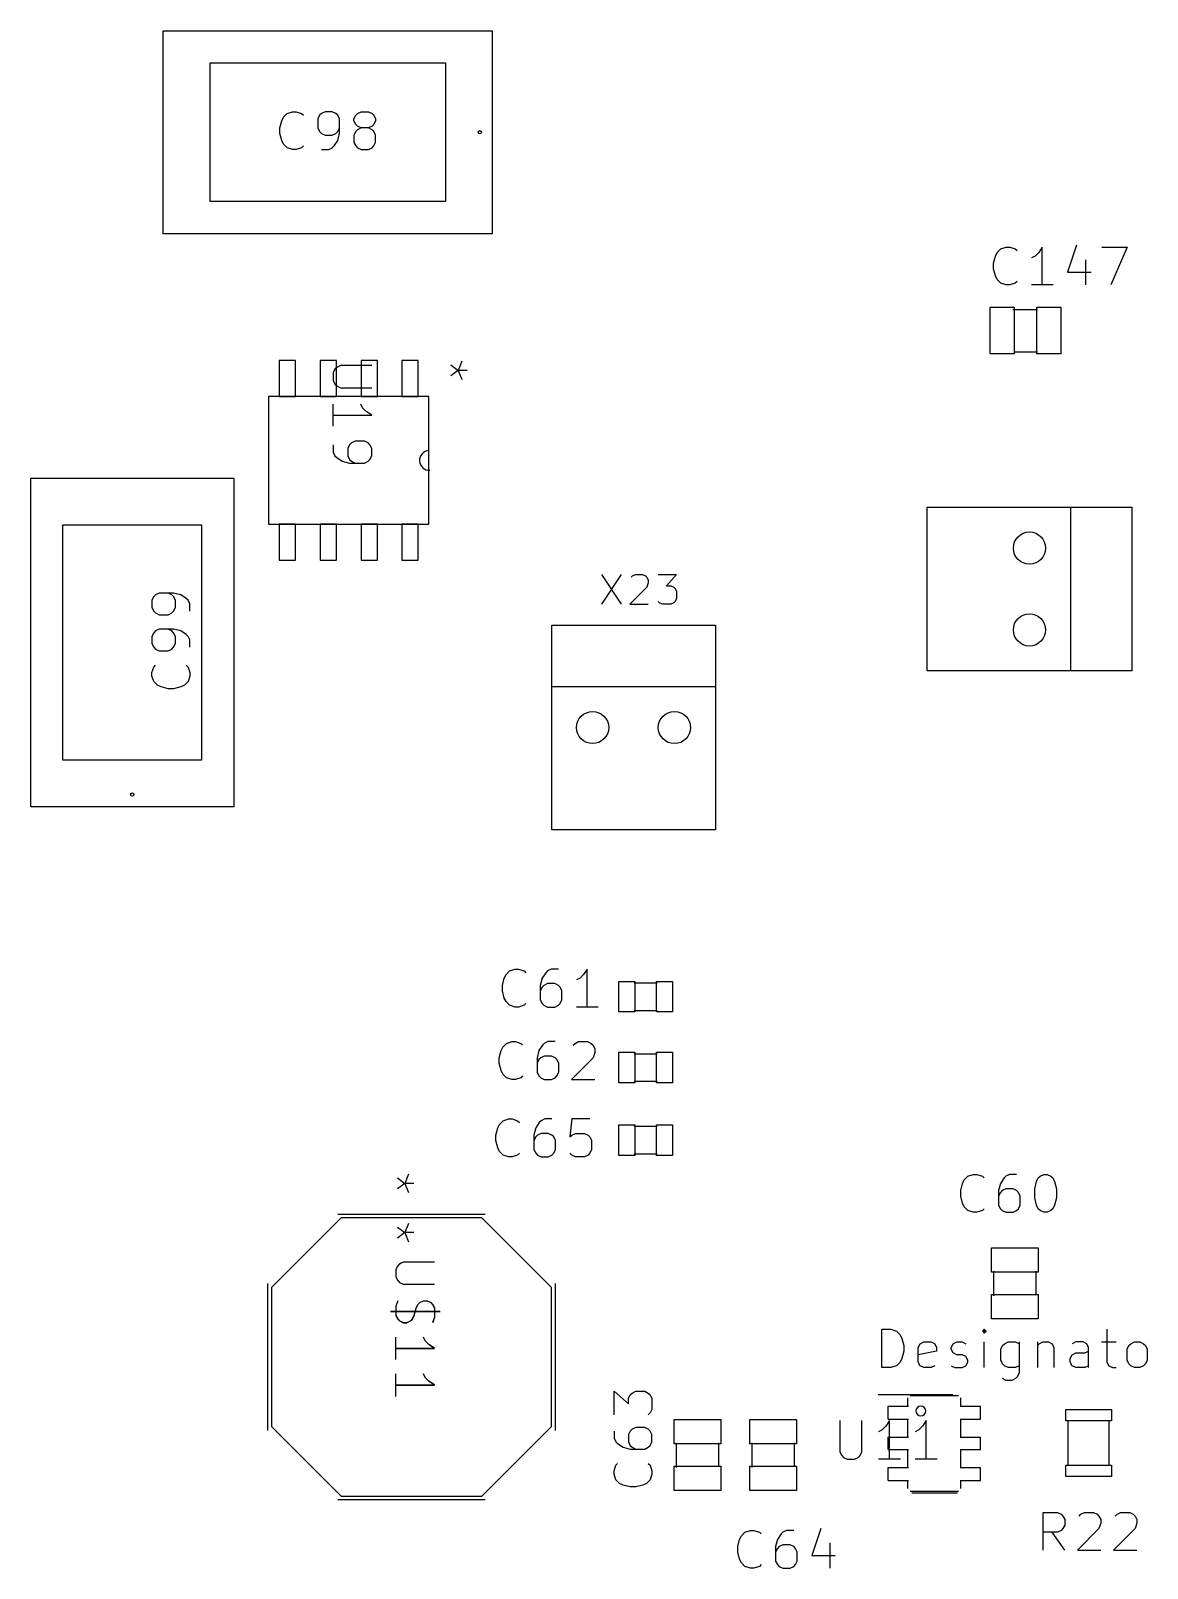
# Model space of a CAD drawing. Header units: millimetres. Extents: x 0 to 280, y 0 to 300.
# Drawn here: x 80.13 to 114.79, y 106.58 to 154.31 of the extents above; entities that cross this region are included whole.
import ezdxf

# ---------------------------------------------------------------- set-up
doc = ezdxf.new("R2010")
doc.units = ezdxf.units.MM
for name, color, linetype, true_color in [('Edge.Cuts', 254, 'CONTINUOUS', 0xd0d2cd), ('F.Fab', 9, 'CONTINUOUS', 0xafafaf), ('F.Silkscreen', 41, 'CONTINUOUS', 0xf2eda1)]:
    doc.layers.add(name, color=color, linetype=linetype, true_color=true_color)

msp = doc.modelspace()

# ---------------------------------------------------------------- linework, layer by layer
at = {"layer": 'Edge.Cuts'}
for centre in [(111.13, 138.25), (111.13, 135.71), (97.57, 132.68), (100.11, 132.68)]:
    msp.add_circle(centre, 0.5, dxfattribs=at)
at = {"layer": 'F.Fab', "linetype": 'CONTINUOUS'}
for p, q in [((84.245, 154.31), (94.455, 154.31)), ((84.245, 148.01), (84.245, 154.31)), ((94.455, 154.31), (94.455, 148.01)), ((85.7, 153.31), (93, 153.31)), ((85.7, 149.01), (85.7, 153.31)), ((93, 153.31), (93, 149.01)), ((93, 149.01), (85.7, 149.01)), ((94.455, 148.01), (84.245, 148.01)), ((109.9078, 144.2761), (109.9078, 145.7262)), ((109.9078, 145.7262), (110.6579, 145.7262)), ((110.619, 145.66), (111.381, 145.66)), ((110.6579, 145.7262), (110.6579, 144.2761)), ((111.3556, 144.2761), (111.3556, 145.7262)), ((111.3556, 145.7262), (112.1057, 145.7262)), ((112.1057, 145.7262), (112.1057, 144.2761)), ((110.6579, 144.2761), (109.9078, 144.2761)), ((110.644, 144.34), (111.381, 144.34)), ((112.1057, 144.2761), (111.3556, 144.2761)), ((87.841, 144.0688), (87.841, 142.9512)), ((88.349, 144.0688), (87.841, 144.0688)), ((88.349, 142.9512), (88.349, 144.0688)), ((89.111, 144.0688), (89.111, 142.9512)), ((89.619, 144.0688), (89.111, 144.0688)), ((89.572448, 143.800019), (89.515382, 143.685889)), ((89.515382, 143.685889), (89.515382, 143.457627)), ((89.629513, 143.857085), (89.572448, 143.800019)), ((89.619, 142.9512), (89.619, 144.0688)), ((89.743644, 143.91415), (89.629513, 143.857085)), ((90.713754, 143.91415), (89.743644, 143.91415)), ((90.381, 144.0688), (90.381, 142.9512)), ((90.889, 144.0688), (90.381, 144.0688)), ((90.889, 142.9512), (90.889, 144.0688)), ((91.651, 144.0688), (91.651, 142.9512)), ((92.159, 144.0688), (91.651, 144.0688)), ((92.159, 142.9512), (92.159, 144.0688)), ((93.169032, 143.93763), (93.396423, 143.767088)), ((93.396423, 143.767088), (93.169032, 143.596545)), ((93.510118, 144.051326), (93.396423, 143.767088)), ((93.680661, 143.767088), (93.396423, 143.767088)), ((93.396423, 143.767088), (93.510118, 143.482849)), ((89.515382, 143.457627), (89.572448, 143.343497)), ((89.572448, 143.343497), (89.629513, 143.286431)), ((89.629513, 143.286431), (89.743644, 143.229366)), ((89.743644, 143.229366), (90.713754, 143.229366)), ((87.5108, 142.9512), (87.5108, 138.9888)), ((92.4892, 142.9512), (87.5108, 142.9512)), ((87.841, 142.9512), (88.349, 142.9512)), ((89.111, 142.9512), (89.619, 142.9512)), ((89.515382, 142.030994), (89.515382, 142.715778)), ((90.428428, 142.601648), (90.371362, 142.715778)), ((90.381, 142.9512), (90.889, 142.9512)), ((91.651, 142.9512), (92.159, 142.9512)), ((92.4892, 141.2748), (92.4892, 142.9512)), ((89.515382, 142.373386), (90.713754, 142.373386)), ((90.542558, 142.487517), (90.428428, 142.601648)), ((90.713754, 142.373386), (90.542558, 142.487517)), ((89.515382, 141.460341), (89.515382, 141.232079)), ((90.02897, 141.460341), (89.971905, 141.34621)), ((89.971905, 141.34621), (89.971905, 141.117949)), ((90.086036, 141.517406), (90.02897, 141.460341)), ((90.200166, 141.574471), (90.086036, 141.517406)), ((90.485493, 141.574471), (90.200166, 141.574471)), ((90.599624, 141.517406), (90.485493, 141.574471)), ((90.656689, 141.460341), (90.599624, 141.517406)), ((90.713754, 141.34621), (90.656689, 141.460341)), ((90.713754, 141.117949), (90.713754, 141.34621)), ((92.4892, 138.9888), (92.4892, 141.2748)), ((89.515382, 141.232079), (89.572448, 141.117949)), ((89.572448, 141.117949), (89.629513, 141.060883)), ((89.629513, 141.060883), (89.800709, 140.946753)), ((89.800709, 140.946753), (90.02897, 140.889687)), ((89.971905, 141.117949), (90.02897, 141.003818)), ((90.02897, 141.003818), (90.086036, 140.946753)), ((90.02897, 140.889687), (90.485493, 140.889687)), ((90.086036, 140.946753), (90.200166, 140.889687)), ((90.485493, 140.889687), (90.599624, 140.946753)), ((90.599624, 140.946753), (90.656689, 141.003818)), ((90.656689, 141.003818), (90.713754, 141.117949)), ((80.13, 140.425), (86.43, 140.425)), ((80.13, 130.215), (80.13, 140.425)), ((86.43, 140.425), (86.43, 130.215)), ((81.13, 138.97), (85.43, 138.97)), ((81.13, 131.67), (81.13, 138.97)), ((85.43, 138.97), (85.43, 131.67)), ((87.5108, 138.9888), (92.4892, 138.9888)), ((87.841, 138.9888), (87.841, 137.8712)), ((88.349, 138.9888), (87.841, 138.9888)), ((88.349, 137.8712), (88.349, 138.9888)), ((89.111, 138.9888), (89.111, 137.8712)), ((89.619, 138.9888), (89.111, 138.9888)), ((89.619, 137.8712), (89.619, 138.9888)), ((90.381, 138.9888), (90.381, 137.8712)), ((90.889, 138.9888), (90.381, 138.9888)), ((90.889, 137.8712), (90.889, 138.9888)), ((91.651, 138.9888), (91.651, 137.8712)), ((92.159, 138.9888), (91.651, 138.9888)), ((92.159, 137.8712), (92.159, 138.9888)), ((87.841, 137.8712), (88.349, 137.8712)), ((89.111, 137.8712), (89.619, 137.8712)), ((90.381, 137.8712), (90.889, 137.8712)), ((91.651, 137.8712), (92.159, 137.8712)), ((85.43, 131.67), (81.13, 131.67)), ((86.43, 130.215), (80.13, 130.215)), ((98.3818, 123.8501), (98.3818, 124.8001)), ((98.3818, 124.8001), (98.8819, 124.8001)), ((98.864, 124.752), (99.576, 124.752)), ((98.8819, 124.8001), (98.8819, 123.8501)), ((99.5502, 123.8501), (99.5502, 124.8001)), ((99.5502, 124.8001), (100.0503, 124.8001)), ((100.0503, 124.8001), (100.0503, 123.8501)), ((98.8819, 123.8501), (98.3818, 123.8501)), ((98.864, 123.901), (99.576, 123.901)), ((100.0503, 123.8501), (99.5502, 123.8501)), ((98.3818, 121.6501), (98.3818, 122.6001)), ((98.3818, 122.6001), (98.8819, 122.6001)), ((98.864, 122.552), (99.576, 122.552)), ((98.8819, 122.6001), (98.8819, 121.6501)), ((99.5502, 121.6501), (99.5502, 122.6001)), ((99.5502, 122.6001), (100.0503, 122.6001)), ((100.0503, 122.6001), (100.0503, 121.6501)), ((98.8819, 121.6501), (98.3818, 121.6501)), ((98.864, 121.701), (99.576, 121.701)), ((100.0503, 121.6501), (99.5502, 121.6501)), ((98.3818, 119.4001), (98.3818, 120.3501)), ((98.3818, 120.3501), (98.8819, 120.3501)), ((98.864, 120.302), (99.576, 120.302)), ((98.8819, 120.3501), (98.8819, 119.4001)), ((99.5502, 119.4001), (99.5502, 120.3501)), ((99.5502, 120.3501), (100.0503, 120.3501)), ((100.0503, 120.3501), (100.0503, 119.4001)), ((98.8819, 119.4001), (98.3818, 119.4001)), ((98.864, 119.451), (99.576, 119.451)), ((100.0503, 119.4001), (99.5502, 119.4001)), ((89.7656, 117.458), (87.6066, 115.299)), ((94.1344, 117.458), (89.7656, 117.458)), ((96.2934, 115.299), (94.1344, 117.458)), ((91.512232, 117.17443), (91.739623, 117.003888)), ((91.512232, 117.17443), (91.739623, 117.003888)), ((91.739623, 117.003888), (91.512232, 116.833345)), ((91.739623, 117.003888), (91.512232, 116.833345)), ((91.853318, 117.288126), (91.739623, 117.003888)), ((91.853318, 117.288126), (91.739623, 117.003888)), ((92.023861, 117.003888), (91.739623, 117.003888)), ((91.739623, 117.003888), (91.853318, 116.719649)), ((92.023861, 117.003888), (91.739623, 117.003888)), ((91.739623, 117.003888), (91.853318, 116.719649)), ((109.9538, 115.7756), (109.9538, 116.5257)), ((109.9538, 116.5257), (111.4039, 116.5257)), ((111.4039, 116.5257), (111.4039, 115.7756)), ((91.578756, 116.025383), (91.521909, 115.968535)), ((91.579513, 116.027085), (91.522448, 115.970019)), ((91.692451, 116.08223), (91.578756, 116.025383)), ((91.693644, 116.08415), (91.579513, 116.027085)), ((92.658861, 116.08223), (91.692451, 116.08223)), ((92.663754, 116.08415), (91.693644, 116.08415)), ((91.521909, 115.968535), (91.465061, 115.85484)), ((91.465061, 115.85484), (91.465061, 115.627449)), ((91.465061, 115.627449), (91.521909, 115.513754)), ((91.522448, 115.970019), (91.465382, 115.855889)), ((91.465382, 115.855889), (91.465382, 115.627627)), ((91.465382, 115.627627), (91.522448, 115.513497)), ((91.521909, 115.513754), (91.578756, 115.456907)), ((91.522448, 115.513497), (91.579513, 115.456431)), ((111.4039, 115.7756), (109.9538, 115.7756)), ((110.02, 115.039), (110.02, 115.801)), ((111.34, 115.064), (111.34, 115.801)), ((87.6066, 115.299), (87.6066, 110.981)), ((91.578756, 115.456907), (91.692451, 115.400059)), ((91.579513, 115.456431), (91.693644, 115.399366)), ((91.692451, 115.400059), (92.658861, 115.400059)), ((91.693644, 115.399366), (92.663754, 115.399366)), ((96.2934, 110.981), (96.2934, 115.299)), ((109.9538, 114.3278), (109.9538, 115.0779)), ((109.9538, 115.0779), (111.4039, 115.0779)), ((111.4039, 115.0779), (111.4039, 114.3278)), ((92.829404, 114.547344), (91.294518, 114.547344)), ((91.521909, 114.88843), (91.465061, 114.717887)), ((91.465061, 114.717887), (91.465061, 114.433649)), ((91.522448, 114.885778), (91.465382, 114.714582)), ((91.465382, 114.714582), (91.465382, 114.429256)), ((92.033537, 114.433649), (92.090385, 114.66104)), ((92.036036, 114.429256), (92.093101, 114.657517)), ((92.090385, 114.66104), (92.147232, 114.774735)), ((92.093101, 114.657517), (92.150166, 114.771648)), ((92.147232, 114.774735), (92.20408, 114.831582)), ((92.150166, 114.771648), (92.207232, 114.828713)), ((92.20408, 114.831582), (92.317775, 114.88843)), ((92.207232, 114.828713), (92.321362, 114.885778)), ((92.317775, 114.88843), (92.43147, 114.88843)), ((92.321362, 114.885778), (92.435493, 114.885778)), ((92.43147, 114.88843), (92.545166, 114.831582)), ((92.435493, 114.885778), (92.549624, 114.828713)), ((92.545166, 114.831582), (92.602013, 114.774735)), ((92.549624, 114.828713), (92.606689, 114.771648)), ((92.602013, 114.774735), (92.658861, 114.66104)), ((92.606689, 114.771648), (92.663754, 114.657517)), ((92.658861, 114.66104), (92.658861, 114.376801)), ((92.663754, 114.657517), (92.663754, 114.37219)), ((92.83495, 114.543386), (91.294186, 114.543386)), ((91.465061, 114.433649), (91.521909, 114.319954)), ((91.465382, 114.429256), (91.522448, 114.315125)), ((91.521909, 114.319954), (91.578756, 114.263106)), ((91.522448, 114.315125), (91.579513, 114.25806)), ((91.578756, 114.263106), (91.692451, 114.206259)), ((91.579513, 114.25806), (91.693644, 114.200994)), ((91.692451, 114.206259), (91.806147, 114.206259)), ((91.693644, 114.200994), (91.807774, 114.200994)), ((91.806147, 114.206259), (91.919842, 114.263106)), ((91.807774, 114.200994), (91.921905, 114.25806)), ((91.919842, 114.263106), (91.976689, 114.319954)), ((91.921905, 114.25806), (91.97897, 114.315125)), ((91.976689, 114.319954), (92.033537, 114.433649)), ((91.97897, 114.315125), (92.036036, 114.429256)), ((92.658861, 114.376801), (92.602013, 114.206259)), ((92.663754, 114.37219), (92.606689, 114.200994)), ((111.4039, 114.3278), (109.9538, 114.3278)), ((91.465061, 113.069307), (91.465061, 113.751478)), ((91.465382, 113.059687), (91.465382, 113.744471)), ((92.374623, 113.637783), (92.317775, 113.751478)), ((92.378428, 113.630341), (92.321362, 113.744471)), ((92.488318, 113.524088), (92.374623, 113.637783)), ((92.492558, 113.51621), (92.378428, 113.630341)), ((91.465061, 113.410392), (92.658861, 113.410392)), ((91.465382, 113.402079), (92.663754, 113.402079)), ((92.658861, 113.410392), (92.488318, 113.524088)), ((92.663754, 113.402079), (92.492558, 113.51621)), ((91.465061, 111.932355), (91.465061, 112.614526)), ((91.465061, 112.27344), (92.658861, 112.27344)), ((91.465382, 111.91838), (91.465382, 112.603164)), ((91.465382, 112.260772), (92.663754, 112.260772)), ((92.374623, 112.500831), (92.317775, 112.614526)), ((92.378428, 112.489034), (92.321362, 112.603164)), ((92.488318, 112.387136), (92.374623, 112.500831)), ((92.492558, 112.374903), (92.378428, 112.489034)), ((92.658861, 112.27344), (92.488318, 112.387136)), ((92.663754, 112.260772), (92.492558, 112.374903)), ((107.3518, 111.6184), (107.3518, 111.8724)), ((107.428, 111.9486), (108.9266, 111.9486)), ((109.0028, 111.6184), (109.0028, 111.8724)), ((106.7422, 111.6184), (107.3518, 111.6184)), ((106.7422, 111.212), (106.7422, 111.6184)), ((106.7422, 111.212), (107.3518, 111.212)), ((107.3518, 111.6184), (107.3772, 111.6184)), ((107.3518, 111.212), (107.3772, 111.212)), ((107.3518, 110.6532), (107.3518, 111.212)), ((108.9774, 111.6184), (109.0028, 111.6184)), ((108.9774, 111.212), (109.0028, 111.212)), ((109.0028, 111.6184), (109.6124, 111.6184)), ((109.0028, 111.212), (109.6124, 111.212)), ((109.0028, 110.6532), (109.0028, 111.212)), ((109.6124, 111.212), (109.6124, 111.6184)), ((112.2588, 111.1558), (112.2588, 111.5114)), ((112.2588, 111.5114), (113.6812, 111.5114)), ((113.6812, 111.5114), (113.6812, 111.1558)), ((87.6066, 110.981), (89.7656, 108.822)), ((94.1344, 108.822), (96.2934, 110.981)), ((100.1038, 110.4456), (100.1038, 111.1957)), ((100.1038, 111.1957), (101.5539, 111.1957)), ((101.5539, 111.1957), (101.5539, 110.4456)), ((102.4538, 110.4456), (102.4538, 111.1957)), ((102.4538, 111.1957), (103.9039, 111.1957)), ((103.9039, 111.1957), (103.9039, 110.4456)), ((105.245849, 111.163754), (105.245849, 110.193644)), ((105.930633, 110.193644), (105.930633, 111.163754)), ((106.558352, 110.878428), (106.444221, 110.821362)), ((106.672482, 110.992558), (106.558352, 110.878428)), ((106.786613, 111.163754), (106.672482, 110.992558)), ((106.786613, 109.965382), (106.786613, 111.163754)), ((107.699659, 110.878428), (107.585528, 110.821362)), ((107.813789, 110.992558), (107.699659, 110.878428)), ((107.92792, 111.163754), (107.813789, 110.992558)), ((107.92792, 109.965382), (107.92792, 111.163754)), ((113.6812, 111.1558), (112.2588, 111.1558)), ((112.335, 109.7588), (112.335, 111.1812)), ((113.605, 109.7588), (113.605, 111.1812)), ((101.5539, 110.4456), (100.1038, 110.4456)), ((100.17, 109.709), (100.17, 110.471)), ((101.49, 109.734), (101.49, 110.471)), ((103.9039, 110.4456), (102.4538, 110.4456)), ((102.52, 109.709), (102.52, 110.471)), ((103.84, 109.734), (103.84, 110.471)), ((106.7422, 110.6532), (107.3518, 110.6532)), ((106.7422, 110.2722), (106.7422, 110.6532)), ((106.7422, 110.2722), (107.3518, 110.2722)), ((107.3518, 110.6532), (107.3772, 110.6532)), ((107.3518, 110.2722), (107.3772, 110.2722)), ((107.3518, 109.7134), (107.3518, 110.2722)), ((108.9774, 110.6532), (109.0028, 110.6532)), ((108.9774, 110.2722), (109.0028, 110.2722)), ((109.0028, 110.6532), (109.6124, 110.6532)), ((109.0028, 110.2722), (109.6124, 110.2722)), ((109.0028, 109.7134), (109.0028, 110.2722)), ((109.6124, 110.2722), (109.6124, 110.6532)), ((105.245849, 110.193644), (105.302915, 110.079513)), ((105.302915, 110.079513), (105.35998, 110.022448)), ((105.35998, 110.022448), (105.474111, 109.965382)), ((105.474111, 109.965382), (105.702372, 109.965382)), ((105.702372, 109.965382), (105.816503, 110.022448)), ((105.816503, 110.022448), (105.873568, 110.079513)), ((105.873568, 110.079513), (105.930633, 110.193644)), ((107.129005, 109.965382), (106.444221, 109.965382)), ((108.270312, 109.965382), (107.585528, 109.965382)), ((112.2588, 109.4286), (112.2588, 109.7842)), ((112.2588, 109.7842), (113.6812, 109.7842)), ((113.6812, 109.7842), (113.6812, 109.4286)), ((100.1038, 108.9978), (100.1038, 109.7479)), ((100.1038, 109.7479), (101.5539, 109.7479)), ((101.5539, 109.7479), (101.5539, 108.9978)), ((102.4538, 108.9978), (102.4538, 109.7479)), ((102.4538, 109.7479), (103.9039, 109.7479)), ((103.9039, 109.7479), (103.9039, 108.9978)), ((106.7422, 109.7134), (107.3518, 109.7134)), ((106.7422, 109.307), (106.7422, 109.7134)), ((106.7422, 109.307), (107.3518, 109.307)), ((107.3518, 109.7134), (107.3772, 109.7134)), ((107.3518, 109.307), (107.3772, 109.307)), ((107.3518, 109.053), (107.3518, 109.307)), ((108.9774, 109.7134), (109.0028, 109.7134)), ((108.9774, 109.307), (109.0028, 109.307)), ((109.0028, 109.7134), (109.6124, 109.7134)), ((109.0028, 109.307), (109.6124, 109.307)), ((109.0028, 109.053), (109.0028, 109.307)), ((109.6124, 109.307), (109.6124, 109.7134)), ((113.6812, 109.4286), (112.2588, 109.4286)), ((89.7656, 108.822), (94.1344, 108.822)), ((101.5539, 108.9978), (100.1038, 108.9978)), ((103.9039, 108.9978), (102.4538, 108.9978)), ((107.428, 108.9768), (108.9266, 108.9768))]:
    msp.add_line(p, q, dxfattribs=at)
at = {"layer": 'F.Fab'}
for centre in [(111.13, 138.25), (111.13, 135.71), (97.57, 132.68), (100.11, 132.68)]:
    msp.add_circle(centre, 0.5, dxfattribs=at)
for centre, radius, start, end in [((92.5019, 140.97), 0.305064, -267.614056, -87.614056), ((107.7582, 111.466), 0.1524, 0, 180), ((107.7582, 111.466), 0.1524, -180, 0)]:
    msp.add_arc(centre, radius, start, end, dxfattribs=at)
at = {"layer": 'F.Silkscreen', "linetype": 'CONTINUOUS'}
for p, q in [((85.7, 153.31), (93, 153.31)), ((88.089434, 151.741078), (88.257509, 151.797103)), ((88.257509, 151.797103), (88.369559, 151.797103)), ((88.369559, 151.797103), (88.537635, 151.741078)), ((89.265962, 151.797103), (89.153911, 151.741078)), ((89.490062, 151.797103), (89.265962, 151.797103)), ((89.602113, 151.741078), (89.490062, 151.797103)), ((90.274414, 151.741078), (90.386465, 151.797103)), ((90.386465, 151.797103), (90.610565, 151.797103)), ((90.610565, 151.797103), (90.722616, 151.741078)), ((87.865333, 151.292877), (87.921358, 151.516978)), ((87.921358, 151.516978), (87.977383, 151.629028)), ((87.977383, 151.629028), (88.089434, 151.741078)), ((88.537635, 151.741078), (88.59366, 151.685053)), ((89.097886, 151.685053), (89.041861, 151.573003)), ((89.041861, 151.573003), (89.041861, 151.292877)), ((89.153911, 151.741078), (89.097886, 151.685053)), ((89.658138, 151.685053), (89.602113, 151.741078)), ((89.714163, 151.573003), (89.658138, 151.685053)), ((89.714163, 151.124802), (89.714163, 151.573003)), ((90.162364, 151.573003), (90.218389, 151.685053)), ((90.162364, 151.516978), (90.162364, 151.573003)), ((90.218389, 151.404927), (90.162364, 151.516978)), ((90.218389, 151.685053), (90.274414, 151.741078)), ((90.274414, 151.348902), (90.218389, 151.404927)), ((90.386465, 151.292877), (90.274414, 151.348902)), ((90.722616, 151.348902), (90.610565, 151.292877)), ((90.722616, 151.741078), (90.778641, 151.685053)), ((90.778641, 151.404927), (90.722616, 151.348902)), ((90.778641, 151.685053), (90.834666, 151.573003)), ((90.834666, 151.516978), (90.778641, 151.404927)), ((90.834666, 151.573003), (90.834666, 151.516978)), ((87.865333, 151.124802), (87.865333, 151.292877)), ((87.921358, 150.900701), (87.865333, 151.124802)), ((87.977383, 150.788651), (87.921358, 150.900701)), ((89.041861, 151.292877), (89.097886, 151.180827)), ((89.097886, 151.180827), (89.153911, 151.124802)), ((89.153911, 151.124802), (89.265962, 151.068777)), ((89.265962, 151.068777), (89.490062, 151.068777)), ((89.490062, 151.068777), (89.602113, 151.124802)), ((89.546087, 150.732626), (89.658138, 150.900701)), ((89.602113, 151.124802), (89.658138, 151.180827)), ((89.658138, 151.180827), (89.714163, 151.292877)), ((89.658138, 150.900701), (89.714163, 151.124802)), ((90.218389, 151.180827), (90.162364, 151.068777)), ((90.162364, 151.068777), (90.162364, 150.844676)), ((90.162364, 150.844676), (90.218389, 150.732626)), ((90.274414, 151.236852), (90.218389, 151.180827)), ((90.386465, 151.292877), (90.274414, 151.236852)), ((90.610565, 151.292877), (90.386465, 151.292877)), ((90.722616, 151.236852), (90.610565, 151.292877)), ((90.778641, 151.180827), (90.722616, 151.236852)), ((90.834666, 151.068777), (90.778641, 151.180827)), ((90.778641, 150.732626), (90.834666, 150.844676)), ((90.834666, 150.844676), (90.834666, 151.068777)), ((88.089434, 150.676601), (87.977383, 150.788651)), ((88.257509, 150.620575), (88.089434, 150.676601)), ((88.369559, 150.620575), (88.257509, 150.620575)), ((88.537635, 150.676601), (88.369559, 150.620575)), ((88.59366, 150.732626), (88.537635, 150.676601)), ((89.153911, 150.620575), (89.378012, 150.620575)), ((89.378012, 150.620575), (89.490062, 150.676601)), ((89.490062, 150.676601), (89.546087, 150.732626)), ((90.218389, 150.732626), (90.274414, 150.676601)), ((90.274414, 150.676601), (90.386465, 150.620575)), ((90.386465, 150.620575), (90.610565, 150.620575)), ((90.610565, 150.620575), (90.722616, 150.676601)), ((90.722616, 150.676601), (90.778641, 150.732626)), ((93, 149.01), (85.7, 149.01)), ((110.127644, 147.427297), (110.239695, 147.539347)), ((110.239695, 147.539347), (110.40777, 147.595372)), ((110.40777, 147.595372), (110.51982, 147.595372)), ((110.51982, 147.595372), (110.687896, 147.539347)), ((110.687896, 147.539347), (110.743921, 147.483322)), ((111.528273, 147.595372), (111.416223, 147.427297)), ((111.528273, 146.418844), (111.528273, 147.595372)), ((112.592751, 147.651398), (112.312625, 146.81102)), ((113.377103, 147.595372), (114.161455, 147.595372)), ((114.161455, 147.595372), (113.657229, 146.418844)), ((110.015594, 147.091146), (110.071619, 147.315247)), ((110.015594, 146.923071), (110.015594, 147.091146)), ((110.071619, 147.315247), (110.127644, 147.427297)), ((111.304172, 147.315247), (111.192122, 147.259222)), ((111.416223, 147.427297), (111.304172, 147.315247)), ((112.872877, 147.203196), (112.872877, 146.418844)), ((110.071619, 146.69897), (110.015594, 146.923071)), ((110.127644, 146.58692), (110.071619, 146.69897)), ((110.239695, 146.47487), (110.127644, 146.58692)), ((110.743921, 146.530895), (110.687896, 146.47487)), ((112.312625, 146.81102), (113.040952, 146.81102)), ((110.40777, 146.418844), (110.239695, 146.47487)), ((110.51982, 146.418844), (110.40777, 146.418844)), ((110.687896, 146.47487), (110.51982, 146.418844)), ((111.864424, 146.418844), (111.192122, 146.418844)), ((93.169032, 143.93763), (93.396423, 143.767088)), ((93.396423, 143.767088), (93.169032, 143.596545)), ((93.510118, 144.051326), (93.396423, 143.767088)), ((93.680661, 143.767088), (93.396423, 143.767088)), ((93.396423, 143.767088), (93.510118, 143.482849)), ((87.5108, 142.3416), (87.5108, 139.5984)), ((92.4892, 141.2748), (92.4892, 142.3416)), ((92.4892, 139.5984), (92.4892, 141.2748)), ((107.955, 139.52), (112.4, 139.52)), ((107.955, 134.44), (107.955, 139.52)), ((112.4, 139.52), (112.4, 134.44)), ((112.4, 139.52), (114.305, 139.52)), ((114.305, 139.52), (114.305, 134.44)), ((81.13, 131.67), (81.13, 138.97)), ((85.43, 138.97), (85.43, 131.67)), ((97.842237, 137.432463), (98.45861, 136.507903)), ((98.45861, 137.432463), (97.842237, 136.507903)), ((99.25109, 137.036223), (98.72277, 136.507903)), ((98.766796, 137.34441), (98.810823, 137.388436)), ((98.810823, 137.388436), (98.898876, 137.432463)), ((98.898876, 137.432463), (99.11901, 137.432463)), ((99.11901, 137.432463), (99.207063, 137.388436)), ((99.207063, 137.388436), (99.25109, 137.34441)), ((99.25109, 137.34441), (99.295116, 137.256356)), ((99.295116, 137.168303), (99.25109, 137.036223)), ((99.295116, 137.256356), (99.295116, 137.168303)), ((99.603303, 137.432463), (100.175649, 137.432463)), ((100.175649, 137.432463), (99.867463, 137.08025)), ((99.867463, 137.08025), (99.999543, 137.08025)), ((99.999543, 137.08025), (100.087596, 137.036223)), ((100.087596, 137.036223), (100.131623, 136.992196)), ((100.131623, 136.992196), (100.175649, 136.904143)), ((83.948921, 136.742616), (83.892896, 136.630565)), ((83.892896, 136.630565), (83.892896, 136.406465)), ((84.004946, 136.798641), (83.948921, 136.742616)), ((84.116996, 136.854666), (84.004946, 136.798641)), ((84.565197, 136.854666), (84.116996, 136.854666)), ((84.509172, 136.798641), (84.397122, 136.854666)), ((84.565197, 136.742616), (84.509172, 136.798641)), ((84.789298, 136.798641), (84.565197, 136.854666)), ((84.621223, 136.630565), (84.565197, 136.742616)), ((84.621223, 136.406465), (84.621223, 136.630565)), ((84.957373, 136.68659), (84.789298, 136.798641)), ((85.013399, 136.630565), (84.957373, 136.68659)), ((85.069424, 136.518515), (85.013399, 136.630565)), ((85.069424, 136.294414), (85.069424, 136.518515)), ((98.72277, 136.507903), (99.295116, 136.507903)), ((99.647329, 136.55193), (99.603303, 136.595956)), ((99.735383, 136.507903), (99.647329, 136.55193)), ((99.999543, 136.507903), (99.735383, 136.507903)), ((100.087596, 136.55193), (99.999543, 136.507903)), ((100.131623, 136.595956), (100.087596, 136.55193)), ((100.175649, 136.68401), (100.131623, 136.595956)), ((100.175649, 136.904143), (100.175649, 136.68401)), ((83.892896, 136.406465), (83.948921, 136.294414)), ((83.948921, 136.294414), (84.004946, 136.238389)), ((84.004946, 136.238389), (84.116996, 136.182364)), ((84.116996, 136.182364), (84.397122, 136.182364)), ((84.397122, 136.182364), (84.509172, 136.238389)), ((84.509172, 136.238389), (84.565197, 136.294414)), ((84.565197, 136.294414), (84.621223, 136.406465)), ((83.948921, 135.622113), (83.892896, 135.510062)), ((84.004946, 135.678138), (83.948921, 135.622113)), ((84.116996, 135.734163), (84.004946, 135.678138)), ((84.565197, 135.734163), (84.116996, 135.734163)), ((84.509172, 135.678138), (84.397122, 135.734163)), ((84.565197, 135.622113), (84.509172, 135.678138)), ((84.789298, 135.678138), (84.565197, 135.734163)), ((84.621223, 135.510062), (84.565197, 135.622113)), ((84.957373, 135.566087), (84.789298, 135.678138)), ((85.013399, 135.510062), (84.957373, 135.566087)), ((96.3, 135.855), (101.38, 135.855)), ((96.3, 133.95), (96.3, 135.855)), ((101.38, 135.855), (101.38, 133.95)), ((83.892896, 135.510062), (83.892896, 135.285962)), ((83.892896, 135.285962), (83.948921, 135.173911)), ((83.948921, 135.173911), (84.004946, 135.117886)), ((84.004946, 135.117886), (84.116996, 135.061861)), ((84.397122, 135.061861), (84.509172, 135.117886)), ((84.509172, 135.117886), (84.565197, 135.173911)), ((84.565197, 135.173911), (84.621223, 135.285962)), ((84.621223, 135.285962), (84.621223, 135.510062)), ((85.069424, 135.398012), (85.013399, 135.510062)), ((85.069424, 135.173911), (85.069424, 135.398012)), ((83.948921, 134.557635), (84.004946, 134.61366)), ((84.116996, 135.061861), (84.397122, 135.061861)), ((84.957373, 134.61366), (85.013399, 134.557635)), ((83.892896, 134.389559), (83.948921, 134.557635)), ((83.892896, 134.277509), (83.892896, 134.389559)), ((83.948921, 134.109434), (83.892896, 134.277509)), ((85.013399, 134.557635), (85.069424, 134.389559)), ((85.069424, 134.277509), (85.013399, 134.109434)), ((85.069424, 134.389559), (85.069424, 134.277509)), ((112.4, 134.44), (107.955, 134.44)), ((114.305, 134.44), (112.4, 134.44)), ((84.060971, 133.997383), (83.948921, 134.109434)), ((84.173021, 133.941358), (84.060971, 133.997383)), ((84.397122, 133.885333), (84.173021, 133.941358)), ((84.565197, 133.885333), (84.397122, 133.885333)), ((84.789298, 133.941358), (84.565197, 133.885333)), ((84.901348, 133.997383), (84.789298, 133.941358)), ((85.013399, 134.109434), (84.901348, 133.997383)), ((96.3, 133.95), (101.38, 133.95)), ((96.3, 129.505), (96.3, 133.95)), ((101.38, 133.95), (101.38, 129.505)), ((101.38, 129.505), (96.3, 129.505)), ((94.882644, 125.012297), (94.994695, 125.124347)), ((94.994695, 125.124347), (95.16277, 125.180372)), ((95.16277, 125.180372), (95.27482, 125.180372)), ((95.27482, 125.180372), (95.442896, 125.124347)), ((95.442896, 125.124347), (95.498921, 125.068322)), ((96.115198, 125.068322), (96.003147, 124.900247)), ((96.171223, 125.124347), (96.115198, 125.068322)), ((96.283273, 125.180372), (96.171223, 125.124347)), ((96.507374, 125.180372), (96.283273, 125.180372)), ((97.403776, 125.180372), (97.291726, 125.012297)), ((97.403776, 124.003844), (97.403776, 125.180372)), ((94.770594, 124.676146), (94.826619, 124.900247)), ((94.770594, 124.508071), (94.770594, 124.676146)), ((94.826619, 124.900247), (94.882644, 125.012297)), ((96.003147, 124.900247), (95.947122, 124.676146)), ((95.947122, 124.676146), (95.947122, 124.227945)), ((96.003147, 124.620121), (95.947122, 124.508071)), ((96.059172, 124.676146), (96.003147, 124.620121)), ((96.171223, 124.732171), (96.059172, 124.676146)), ((96.395323, 124.732171), (96.171223, 124.732171)), ((96.507374, 124.676146), (96.395323, 124.732171)), ((96.563399, 124.620121), (96.507374, 124.676146)), ((96.619424, 124.508071), (96.563399, 124.620121)), ((97.179675, 124.900247), (97.067625, 124.844222)), ((97.291726, 125.012297), (97.179675, 124.900247)), ((94.826619, 124.28397), (94.770594, 124.508071)), ((94.882644, 124.17192), (94.826619, 124.28397)), ((94.994695, 124.05987), (94.882644, 124.17192)), ((95.498921, 124.115895), (95.442896, 124.05987)), ((95.947122, 124.227945), (96.003147, 124.115895)), ((96.003147, 124.115895), (96.059172, 124.05987)), ((96.507374, 124.05987), (96.563399, 124.115895)), ((96.563399, 124.115895), (96.619424, 124.227945)), ((96.619424, 124.227945), (96.619424, 124.508071)), ((95.16277, 124.003844), (94.994695, 124.05987)), ((95.27482, 124.003844), (95.16277, 124.003844)), ((95.442896, 124.05987), (95.27482, 124.003844)), ((96.059172, 124.05987), (96.171223, 124.003844)), ((96.171223, 124.003844), (96.395323, 124.003844)), ((96.395323, 124.003844), (96.507374, 124.05987)), ((97.739927, 124.003844), (97.067625, 124.003844)), ((94.726619, 122.650247), (94.782644, 122.762297)), ((94.782644, 122.762297), (94.894695, 122.874347)), ((94.894695, 122.874347), (95.06277, 122.930372)), ((95.06277, 122.930372), (95.17482, 122.930372)), ((95.17482, 122.930372), (95.342896, 122.874347)), ((95.342896, 122.874347), (95.398921, 122.818322)), ((96.015198, 122.818322), (95.903147, 122.650247)), ((96.071223, 122.874347), (96.015198, 122.818322)), ((96.183273, 122.930372), (96.071223, 122.874347)), ((96.407374, 122.930372), (96.183273, 122.930372)), ((96.967625, 122.818322), (97.02365, 122.874347)), ((97.02365, 122.874347), (97.135701, 122.930372)), ((97.135701, 122.930372), (97.415826, 122.930372)), ((97.415826, 122.930372), (97.527877, 122.874347)), ((97.527877, 122.874347), (97.583902, 122.818322)), ((97.583902, 122.818322), (97.639927, 122.706272)), ((97.639927, 122.706272), (97.639927, 122.594222)), ((94.670594, 122.426146), (94.726619, 122.650247)), ((94.670594, 122.258071), (94.670594, 122.426146)), ((94.726619, 122.03397), (94.670594, 122.258071)), ((95.903147, 122.650247), (95.847122, 122.426146)), ((95.847122, 122.426146), (95.847122, 121.977945)), ((95.903147, 122.370121), (95.847122, 122.258071)), ((95.959172, 122.426146), (95.903147, 122.370121)), ((96.071223, 122.482171), (95.959172, 122.426146)), ((96.295323, 122.482171), (96.071223, 122.482171)), ((96.407374, 122.426146), (96.295323, 122.482171)), ((96.463399, 122.370121), (96.407374, 122.426146)), ((96.519424, 122.258071), (96.463399, 122.370121)), ((96.519424, 121.977945), (96.519424, 122.258071)), ((97.583902, 122.426146), (96.9116, 121.753844)), ((97.639927, 122.594222), (97.583902, 122.426146)), ((94.782644, 121.92192), (94.726619, 122.03397)), ((94.894695, 121.80987), (94.782644, 121.92192)), ((95.06277, 121.753844), (94.894695, 121.80987)), ((95.17482, 121.753844), (95.06277, 121.753844)), ((95.342896, 121.80987), (95.17482, 121.753844)), ((95.398921, 121.865895), (95.342896, 121.80987)), ((95.847122, 121.977945), (95.903147, 121.865895)), ((95.903147, 121.865895), (95.959172, 121.80987)), ((95.959172, 121.80987), (96.071223, 121.753844)), ((96.071223, 121.753844), (96.295323, 121.753844)), ((96.295323, 121.753844), (96.407374, 121.80987)), ((96.407374, 121.80987), (96.463399, 121.865895)), ((96.463399, 121.865895), (96.519424, 121.977945)), ((96.9116, 121.753844), (97.639927, 121.753844)), ((94.626619, 120.250247), (94.682644, 120.362297)), ((94.682644, 120.362297), (94.794695, 120.474347)), ((94.794695, 120.474347), (94.96277, 120.530372)), ((94.96277, 120.530372), (95.07482, 120.530372)), ((95.07482, 120.530372), (95.242896, 120.474347)), ((95.242896, 120.474347), (95.298921, 120.418322)), ((95.915198, 120.418322), (95.803147, 120.250247)), ((95.971223, 120.474347), (95.915198, 120.418322)), ((96.083273, 120.530372), (95.971223, 120.474347)), ((96.307374, 120.530372), (96.083273, 120.530372)), ((96.92365, 120.530372), (96.867625, 119.970121)), ((97.483902, 120.530372), (96.92365, 120.530372)), ((94.570594, 120.026146), (94.626619, 120.250247)), ((94.570594, 119.858071), (94.570594, 120.026146)), ((94.626619, 119.63397), (94.570594, 119.858071)), ((95.803147, 120.250247), (95.747122, 120.026146)), ((95.747122, 120.026146), (95.747122, 119.577945)), ((95.803147, 119.970121), (95.747122, 119.858071)), ((95.859172, 120.026146), (95.803147, 119.970121)), ((95.971223, 120.082171), (95.859172, 120.026146)), ((96.195323, 120.082171), (95.971223, 120.082171)), ((96.307374, 120.026146), (96.195323, 120.082171)), ((96.363399, 119.970121), (96.307374, 120.026146)), ((96.419424, 119.858071), (96.363399, 119.970121)), ((96.419424, 119.577945), (96.419424, 119.858071)), ((96.867625, 119.970121), (96.92365, 120.026146)), ((96.92365, 120.026146), (97.035701, 120.082171)), ((97.035701, 120.082171), (97.315826, 120.082171)), ((97.315826, 120.082171), (97.427877, 120.026146)), ((97.427877, 120.026146), (97.483902, 119.970121)), ((97.483902, 119.970121), (97.539927, 119.858071)), ((97.539927, 119.858071), (97.539927, 119.577945)), ((94.682644, 119.52192), (94.626619, 119.63397)), ((94.794695, 119.40987), (94.682644, 119.52192)), ((94.96277, 119.353844), (94.794695, 119.40987)), ((95.07482, 119.353844), (94.96277, 119.353844)), ((95.242896, 119.40987), (95.07482, 119.353844)), ((95.298921, 119.465895), (95.242896, 119.40987)), ((95.747122, 119.577945), (95.803147, 119.465895)), ((95.803147, 119.465895), (95.859172, 119.40987)), ((95.859172, 119.40987), (95.971223, 119.353844)), ((95.971223, 119.353844), (96.195323, 119.353844)), ((96.195323, 119.353844), (96.307374, 119.40987)), ((96.307374, 119.40987), (96.363399, 119.465895)), ((96.363399, 119.465895), (96.419424, 119.577945)), ((96.92365, 119.40987), (96.867625, 119.465895)), ((97.035701, 119.353844), (96.92365, 119.40987)), ((97.315826, 119.353844), (97.035701, 119.353844)), ((97.427877, 119.40987), (97.315826, 119.353844)), ((97.483902, 119.465895), (97.427877, 119.40987)), ((97.539927, 119.577945), (97.483902, 119.465895)), ((91.512232, 118.69843), (91.739623, 118.527888)), ((91.512232, 118.69843), (91.739623, 118.527888)), ((91.739623, 118.527888), (91.512232, 118.357345)), ((91.739623, 118.527888), (91.512232, 118.357345)), ((91.853318, 118.812126), (91.739623, 118.527888)), ((91.853318, 118.812126), (91.739623, 118.527888)), ((92.023861, 118.527888), (91.739623, 118.527888)), ((91.739623, 118.527888), (91.853318, 118.243649)), ((92.023861, 118.527888), (91.739623, 118.527888)), ((91.739623, 118.527888), (91.853318, 118.243649)), ((108.995072, 118.304609), (109.051097, 118.52871)), ((109.051097, 118.52871), (109.107122, 118.64076)), ((109.107122, 118.64076), (109.219173, 118.75281)), ((109.219173, 118.75281), (109.387248, 118.808835)), ((109.387248, 118.808835), (109.499298, 118.808835)), ((109.499298, 118.808835), (109.667374, 118.75281)), ((109.667374, 118.75281), (109.723399, 118.696785)), ((110.227625, 118.52871), (110.1716, 118.304609)), ((110.339676, 118.696785), (110.227625, 118.52871)), ((110.395701, 118.75281), (110.339676, 118.696785)), ((110.507751, 118.808835), (110.395701, 118.75281)), ((110.731852, 118.808835), (110.507751, 118.808835)), ((111.292103, 118.360634), (111.348128, 118.584735)), ((111.348128, 118.584735), (111.404153, 118.696785)), ((111.404153, 118.696785), (111.460179, 118.75281)), ((111.460179, 118.75281), (111.572229, 118.808835)), ((111.572229, 118.808835), (111.684279, 118.808835)), ((111.684279, 118.808835), (111.796329, 118.75281)), ((111.796329, 118.75281), (111.852355, 118.696785)), ((111.852355, 118.696785), (111.90838, 118.584735)), ((111.90838, 118.584735), (111.964405, 118.360634)), ((108.995072, 118.136534), (108.995072, 118.304609)), ((109.051097, 117.912433), (108.995072, 118.136534)), ((109.107122, 117.800383), (109.051097, 117.912433)), ((110.1716, 118.304609), (110.1716, 117.856408)), ((110.227625, 118.248584), (110.1716, 118.136534)), ((110.28365, 118.304609), (110.227625, 118.248584)), ((110.395701, 118.360634), (110.28365, 118.304609)), ((110.619801, 118.360634), (110.395701, 118.360634)), ((110.731852, 118.304609), (110.619801, 118.360634)), ((110.787877, 118.248584), (110.731852, 118.304609)), ((110.843902, 118.136534), (110.787877, 118.248584)), ((110.843902, 117.856408), (110.843902, 118.136534)), ((111.292103, 118.080509), (111.292103, 118.360634)), ((111.348128, 117.856408), (111.292103, 118.080509)), ((111.964405, 118.080509), (111.90838, 117.856408)), ((111.964405, 118.360634), (111.964405, 118.080509)), ((94.236, 117.5596), (89.664, 117.5596)), ((109.219173, 117.688333), (109.107122, 117.800383)), ((109.387248, 117.632307), (109.219173, 117.688333)), ((109.499298, 117.632307), (109.387248, 117.632307)), ((109.667374, 117.688333), (109.499298, 117.632307)), ((109.723399, 117.744358), (109.667374, 117.688333)), ((110.1716, 117.856408), (110.227625, 117.744358)), ((110.227625, 117.744358), (110.28365, 117.688333)), ((110.28365, 117.688333), (110.395701, 117.632307)), ((110.395701, 117.632307), (110.619801, 117.632307)), ((110.619801, 117.632307), (110.731852, 117.688333)), ((110.731852, 117.688333), (110.787877, 117.744358)), ((110.787877, 117.744358), (110.843902, 117.856408)), ((111.404153, 117.744358), (111.348128, 117.856408)), ((111.460179, 117.688333), (111.404153, 117.744358)), ((111.572229, 117.632307), (111.460179, 117.688333)), ((111.684279, 117.632307), (111.572229, 117.632307)), ((111.796329, 117.688333), (111.684279, 117.632307)), ((111.852355, 117.744358), (111.796329, 117.688333)), ((111.90838, 117.856408), (111.852355, 117.744358)), ((87.4796, 115.426), (87.4796, 110.854)), ((96.4204, 110.854), (96.4204, 115.426)), ((106.543169, 112.809861), (106.543169, 114.003661)), ((106.543169, 114.003661), (106.827407, 114.003661)), ((106.827407, 114.003661), (106.99795, 113.946813)), ((106.99795, 113.946813), (107.111645, 113.833118)), ((107.111645, 113.833118), (107.168492, 113.719423)), ((107.168492, 113.719423), (107.22534, 113.492032)), ((107.736969, 113.54888), (107.850664, 113.605728)), ((107.850664, 113.605728), (108.078054, 113.605728)), ((108.078054, 113.605728), (108.19175, 113.54888)), ((108.760226, 113.54888), (108.873921, 113.605728)), ((108.873921, 113.605728), (109.044464, 113.605728)), ((109.044464, 113.605728), (109.158159, 113.54888)), ((109.726636, 114.003661), (109.669788, 113.946813)), ((109.669788, 113.946813), (109.726636, 113.889966)), ((109.783483, 113.946813), (109.726636, 114.003661)), ((109.726636, 114.003661), (109.726636, 113.889966)), ((109.726636, 113.889966), (109.783483, 113.946813)), ((109.726636, 112.809861), (109.726636, 113.605728)), ((110.351959, 113.54888), (110.465654, 113.605728)), ((110.465654, 113.605728), (110.693045, 113.605728)), ((110.693045, 113.605728), (110.80674, 113.54888)), ((110.80674, 113.605728), (110.80674, 112.639318)), ((111.375217, 113.605728), (111.375217, 112.809861)), ((111.432064, 113.54888), (111.545759, 113.605728)), ((111.545759, 113.605728), (111.716302, 113.605728)), ((111.716302, 113.605728), (111.829998, 113.54888)), ((112.569017, 113.605728), (112.455322, 113.54888)), ((112.796407, 113.605728), (112.569017, 113.605728)), ((112.910103, 113.54888), (112.796407, 113.605728)), ((113.364884, 113.605728), (113.819665, 113.605728)), ((113.535427, 114.003661), (113.535427, 112.980404)), ((114.274445, 113.54888), (114.38814, 113.605728)), ((114.38814, 113.605728), (114.558683, 113.605728)), ((114.558683, 113.605728), (114.672379, 113.54888)), ((107.22534, 113.321489), (107.168492, 113.094099)), ((107.22534, 113.492032), (107.22534, 113.321489)), ((107.680121, 113.435185), (107.736969, 113.54888)), ((107.680121, 112.980404), (107.680121, 113.435185)), ((108.248597, 113.321489), (107.680121, 113.207794)), ((108.19175, 113.54888), (108.248597, 113.435185)), ((108.248597, 113.435185), (108.248597, 113.321489)), ((108.703378, 113.435185), (108.760226, 113.54888)), ((108.703378, 113.378337), (108.703378, 113.435185)), ((108.760226, 113.264642), (108.703378, 113.378337)), ((108.873921, 113.207794), (108.760226, 113.264642)), ((109.044464, 113.207794), (108.873921, 113.207794)), ((109.158159, 113.150947), (109.044464, 113.207794)), ((109.215007, 113.037251), (109.158159, 113.150947)), ((110.238264, 113.378337), (110.295112, 113.492032)), ((110.238264, 113.037251), (110.238264, 113.378337)), ((110.295112, 113.492032), (110.351959, 113.54888)), ((111.375217, 113.492032), (111.432064, 113.54888)), ((111.829998, 113.54888), (111.886845, 113.435185)), ((111.886845, 113.435185), (111.886845, 112.809861)), ((112.398474, 113.094099), (112.455322, 113.207794)), ((112.455322, 113.207794), (112.569017, 113.264642)), ((112.569017, 113.264642), (112.853255, 113.264642)), ((112.853255, 113.264642), (112.96695, 113.321489)), ((112.96695, 113.435185), (112.910103, 113.54888)), ((112.96695, 112.809861), (112.96695, 113.435185)), ((114.16075, 113.378337), (114.217598, 113.492032)), ((114.16075, 113.037251), (114.16075, 113.378337)), ((114.217598, 113.492032), (114.274445, 113.54888)), ((114.672379, 113.54888), (114.729226, 113.492032)), ((114.729226, 113.492032), (114.786074, 113.378337)), ((114.786074, 113.378337), (114.786074, 113.037251)), ((106.827407, 112.809861), (106.543169, 112.809861)), ((106.99795, 112.866709), (106.827407, 112.809861)), ((107.111645, 112.980404), (106.99795, 112.866709)), ((107.168492, 113.094099), (107.111645, 112.980404)), ((107.736969, 112.866709), (107.680121, 112.980404)), ((107.850664, 112.809861), (107.736969, 112.866709)), ((108.078054, 112.809861), (107.850664, 112.809861)), ((108.19175, 112.866709), (108.078054, 112.809861)), ((108.703378, 112.866709), (108.817073, 112.809861)), ((108.817073, 112.809861), (109.044464, 112.809861)), ((109.044464, 112.809861), (109.158159, 112.866709)), ((109.158159, 112.866709), (109.215007, 112.980404)), ((109.215007, 112.980404), (109.215007, 113.037251)), ((110.295112, 112.923556), (110.238264, 113.037251)), ((110.351959, 112.866709), (110.295112, 112.923556)), ((110.465654, 112.809861), (110.351959, 112.866709)), ((110.693045, 112.809861), (110.465654, 112.809861)), ((110.80674, 112.866709), (110.693045, 112.809861)), ((110.80674, 112.639318), (110.749893, 112.525623)), ((112.398474, 112.980404), (112.398474, 113.094099)), ((112.455322, 112.866709), (112.398474, 112.980404)), ((112.569017, 112.809861), (112.455322, 112.866709)), ((112.853255, 112.809861), (112.569017, 112.809861)), ((112.96695, 112.866709), (112.853255, 112.809861)), ((113.535427, 112.980404), (113.592274, 112.866709)), ((113.592274, 112.866709), (113.705969, 112.809861)), ((113.705969, 112.809861), (113.819665, 112.809861)), ((114.217598, 112.923556), (114.16075, 113.037251)), ((114.274445, 112.866709), (114.217598, 112.923556)), ((114.38814, 112.809861), (114.274445, 112.866709)), ((114.558683, 112.809861), (114.38814, 112.809861)), ((114.672379, 112.866709), (114.558683, 112.809861)), ((114.729226, 112.923556), (114.672379, 112.866709)), ((114.786074, 113.037251), (114.729226, 112.923556)), ((110.408807, 112.411928), (110.295112, 112.468775)), ((110.57935, 112.411928), (110.408807, 112.411928)), ((110.693045, 112.468775), (110.57935, 112.411928)), ((110.749893, 112.525623), (110.693045, 112.468775)), ((98.234627, 111.3466), (98.234627, 112.074927)), ((98.234627, 112.074927), (98.682828, 111.682751)), ((98.682828, 111.850826), (98.738853, 111.962877)), ((98.682828, 111.682751), (98.682828, 111.850826)), ((98.738853, 111.962877), (98.794878, 112.018902)), ((98.794878, 112.018902), (98.906928, 112.074927)), ((98.906928, 112.074927), (99.187054, 112.074927)), ((99.187054, 112.074927), (99.299104, 112.018902)), ((99.299104, 112.018902), (99.35513, 111.962877)), ((99.35513, 111.962877), (99.411155, 111.850826)), ((99.411155, 111.850826), (99.411155, 111.514675)), ((106.4374, 111.974), (108.7488, 111.974)), ((99.35513, 111.402625), (99.299104, 111.3466)), ((99.411155, 111.514675), (99.35513, 111.402625)), ((98.234627, 110.842374), (98.234627, 110.618273)), ((98.738853, 110.842374), (98.682828, 110.730323)), ((98.682828, 110.730323), (98.682828, 110.506223)), ((98.794878, 110.898399), (98.738853, 110.842374)), ((98.906928, 110.954424), (98.794878, 110.898399)), ((99.187054, 110.954424), (98.906928, 110.954424)), ((99.299104, 110.898399), (99.187054, 110.954424)), ((99.35513, 110.842374), (99.299104, 110.898399)), ((99.411155, 110.730323), (99.35513, 110.842374)), ((99.411155, 110.506223), (99.411155, 110.730323)), ((98.234627, 110.618273), (98.290652, 110.506223)), ((98.290652, 110.506223), (98.346677, 110.450198)), ((98.346677, 110.450198), (98.514752, 110.338147)), ((98.514752, 110.338147), (98.738853, 110.282122)), ((98.682828, 110.506223), (98.738853, 110.394172)), ((98.738853, 110.394172), (98.794878, 110.338147)), ((98.738853, 110.282122), (99.187054, 110.282122)), ((98.794878, 110.338147), (98.906928, 110.282122)), ((99.187054, 110.282122), (99.299104, 110.338147)), ((99.299104, 110.338147), (99.35513, 110.394172)), ((99.35513, 110.394172), (99.411155, 110.506223)), ((98.234627, 109.60982), (98.290652, 109.777896)), ((98.290652, 109.777896), (98.346677, 109.833921)), ((99.299104, 109.833921), (99.35513, 109.777896)), ((99.35513, 109.777896), (99.411155, 109.60982)), ((98.234627, 109.49777), (98.234627, 109.60982)), ((98.290652, 109.329695), (98.234627, 109.49777)), ((98.402702, 109.217644), (98.290652, 109.329695)), ((99.35513, 109.329695), (99.243079, 109.217644)), ((99.411155, 109.49777), (99.35513, 109.329695)), ((99.411155, 109.60982), (99.411155, 109.49777)), ((98.514752, 109.161619), (98.402702, 109.217644)), ((98.738853, 109.105594), (98.514752, 109.161619)), ((98.906928, 109.105594), (98.738853, 109.105594)), ((99.131029, 109.161619), (98.906928, 109.105594)), ((99.243079, 109.217644), (99.131029, 109.161619)), ((107.4788, 108.926), (108.9012, 108.926)), ((89.664, 108.7204), (94.236, 108.7204)), ((111.551619, 107.138844), (111.551619, 108.315372)), ((111.551619, 108.315372), (111.99982, 108.315372)), ((111.99982, 108.315372), (112.111871, 108.259347)), ((112.111871, 108.259347), (112.167896, 108.203322)), ((112.167896, 108.203322), (112.223921, 108.091272)), ((112.223921, 107.923196), (112.167896, 107.811146)), ((112.223921, 108.091272), (112.223921, 107.923196)), ((112.672122, 108.203322), (112.728147, 108.259347)), ((112.728147, 108.259347), (112.840198, 108.315372)), ((112.840198, 108.315372), (113.120323, 108.315372)), ((113.120323, 108.315372), (113.232374, 108.259347)), ((113.232374, 108.259347), (113.288399, 108.203322)), ((113.288399, 108.203322), (113.344424, 108.091272)), ((113.344424, 107.979222), (113.288399, 107.811146)), ((113.344424, 108.091272), (113.344424, 107.979222)), ((113.792625, 108.203322), (113.84865, 108.259347)), ((113.84865, 108.259347), (113.960701, 108.315372)), ((113.960701, 108.315372), (114.240826, 108.315372)), ((114.240826, 108.315372), (114.352877, 108.259347)), ((114.352877, 108.259347), (114.408902, 108.203322)), ((114.408902, 108.203322), (114.464927, 108.091272)), ((114.464927, 107.979222), (114.408902, 107.811146)), ((114.464927, 108.091272), (114.464927, 107.979222)), ((102.075072, 107.254609), (102.131097, 107.47871)), ((102.131097, 107.47871), (102.187122, 107.59076)), ((102.187122, 107.59076), (102.299173, 107.70281)), ((102.299173, 107.70281), (102.467248, 107.758835)), ((102.467248, 107.758835), (102.579298, 107.758835)), ((102.579298, 107.758835), (102.747374, 107.70281)), ((102.747374, 107.70281), (102.803399, 107.646785)), ((103.307625, 107.47871), (103.2516, 107.254609)), ((103.419676, 107.646785), (103.307625, 107.47871)), ((103.475701, 107.70281), (103.419676, 107.646785)), ((103.587751, 107.758835), (103.475701, 107.70281)), ((103.811852, 107.758835), (103.587751, 107.758835)), ((104.652229, 107.814861), (104.372103, 106.974483)), ((111.99982, 107.699096), (111.551619, 107.699096)), ((112.223921, 107.138844), (111.831745, 107.699096)), ((112.111871, 107.755121), (111.99982, 107.699096)), ((112.167896, 107.811146), (112.111871, 107.755121)), ((113.288399, 107.811146), (112.616097, 107.138844)), ((114.408902, 107.811146), (113.7366, 107.138844)), ((102.075072, 107.086534), (102.075072, 107.254609)), ((102.131097, 106.862433), (102.075072, 107.086534)), ((103.2516, 107.254609), (103.2516, 106.806408)), ((103.307625, 107.198584), (103.2516, 107.086534)), ((103.36365, 107.254609), (103.307625, 107.198584)), ((103.475701, 107.310634), (103.36365, 107.254609)), ((103.699801, 107.310634), (103.475701, 107.310634)), ((103.811852, 107.254609), (103.699801, 107.310634)), ((103.867877, 107.198584), (103.811852, 107.254609)), ((103.923902, 107.086534), (103.867877, 107.198584)), ((103.923902, 106.806408), (103.923902, 107.086534)), ((104.372103, 106.974483), (105.10043, 106.974483)), ((104.932355, 107.366659), (104.932355, 106.582307)), ((112.616097, 107.138844), (113.344424, 107.138844)), ((113.7366, 107.138844), (114.464927, 107.138844)), ((102.187122, 106.750383), (102.131097, 106.862433)), ((102.299173, 106.638333), (102.187122, 106.750383)), ((102.467248, 106.582307), (102.299173, 106.638333)), ((102.579298, 106.582307), (102.467248, 106.582307)), ((102.747374, 106.638333), (102.579298, 106.582307)), ((102.803399, 106.694358), (102.747374, 106.638333)), ((103.2516, 106.806408), (103.307625, 106.694358)), ((103.307625, 106.694358), (103.36365, 106.638333)), ((103.36365, 106.638333), (103.475701, 106.582307)), ((103.475701, 106.582307), (103.699801, 106.582307)), ((103.699801, 106.582307), (103.811852, 106.638333)), ((103.811852, 106.638333), (103.867877, 106.694358)), ((103.867877, 106.694358), (103.923902, 106.806408))]:
    msp.add_line(p, q, dxfattribs=at)
at = {"layer": 'F.Silkscreen'}
for centre, radius in [((94.07, 151.16), 0.05), ((111.13, 138.25), 0.5), ((111.13, 135.71), 0.5), ((97.57, 132.68), 0.5), ((100.11, 132.68), 0.5), ((83.28, 130.6), 0.05)]:
    msp.add_circle(centre, radius, dxfattribs=at)
msp.add_arc((92.5019, 140.97), 0.305064, -267.614056, -87.614056, dxfattribs=at)

doc.saveas('drawing.dxf')
